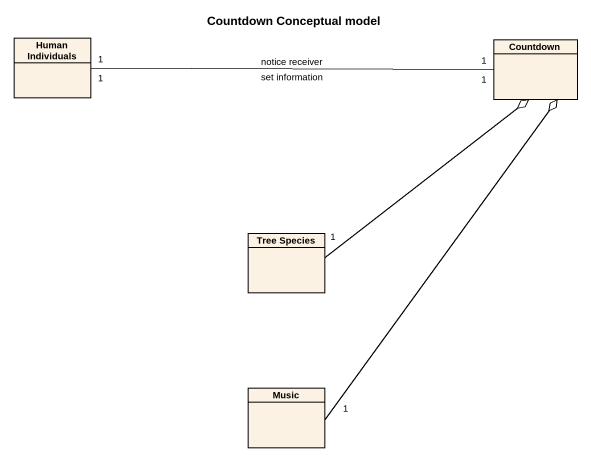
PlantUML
@startuml
title Countdown Conceptual model
hide circle
hide empty members
class "Human Individuals" as Human_Individuals
class Countdown
class "Tree Species" as Tree_Species
class Music
Human_Individuals "1" -right- "1" Countdown : set information
Countdown "1" -left- "1" Human_Individuals : notice receiver
Tree_Species "1" -up-o Countdown
Music "1" -up-o Countdown
@enduml
